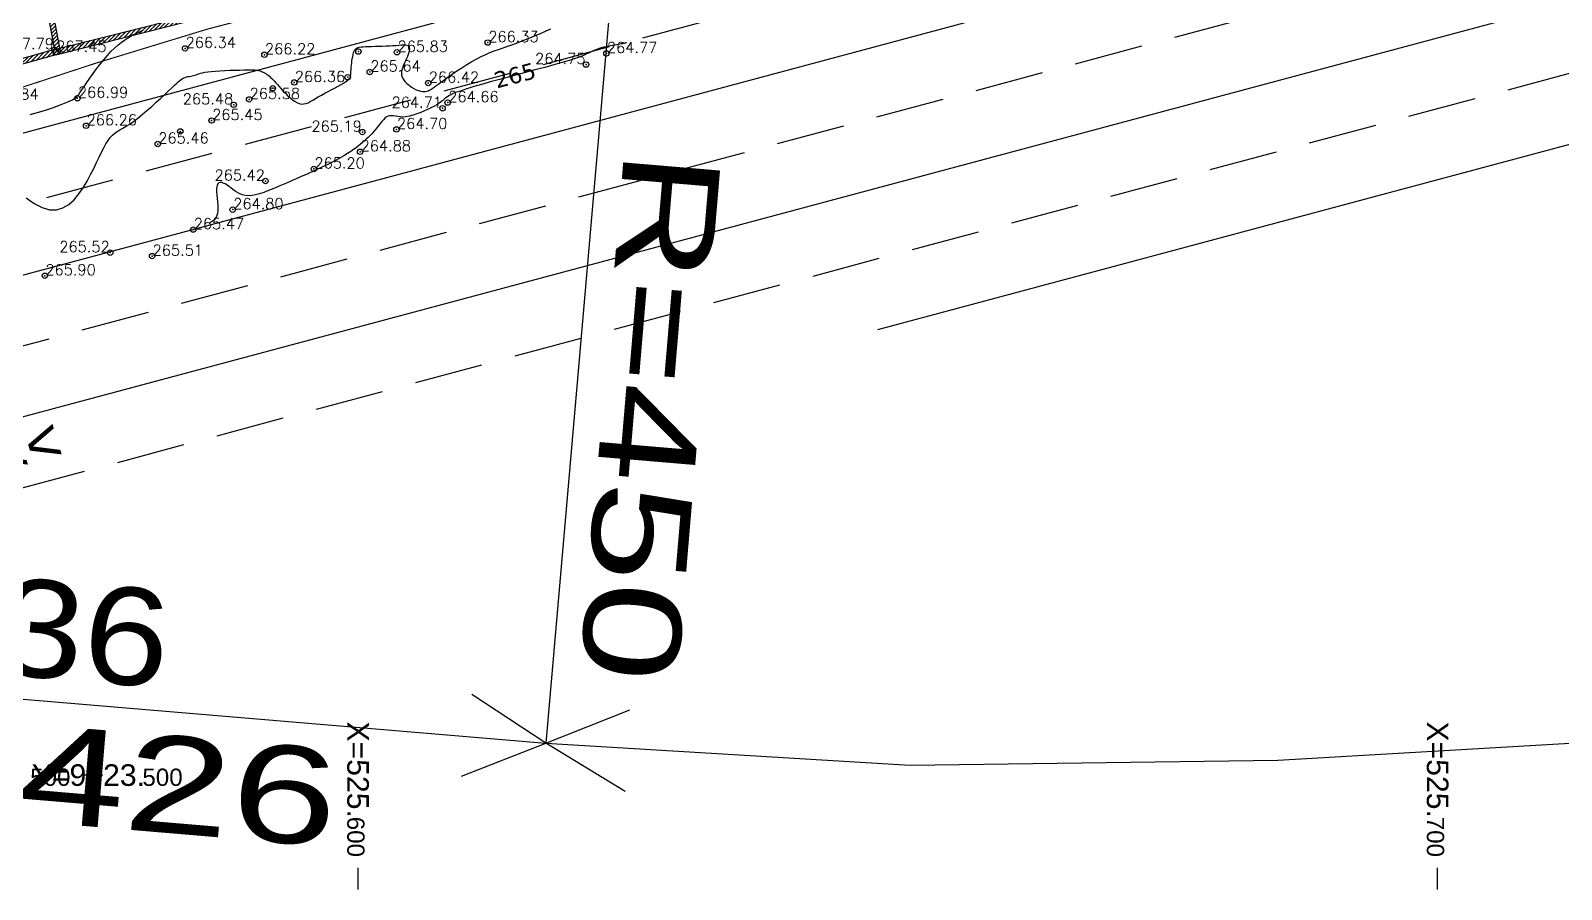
# Model space of a CAD drawing. Header units: millimetres. Extents: x 524954 to 526204, y 9523489 to 9524010.
# Drawn here: x 525569.7 to 525711.5, y 9523489.4 to 9523569 of the extents above; entities that cross this region are included whole.
import ezdxf
from ezdxf.enums import TextEntityAlignment as Align

# ---------------------------------------------------------------- set-up
doc = ezdxf.new("R2010")
doc.units = ezdxf.units.MM
doc.header["$PDMODE"] = 32
doc.header["$PDSIZE"] = 0.5
doc.linetypes.add('ACAD_ISO12W100', pattern=[21, 12, -3, 0, -3, 0, -3])
doc.linetypes.add('CACHE2', pattern=[4.7625, 3.175, -1.5875])
for name, color, linetype in [('Annotation', 7, 'Continuous'), ('Bord Fleuve', 4, 'ACAD_ISO12W100'), ('Carroyage', 7, 'Continuous'), ('Carroyage(2)', 7, 'Continuous'), ('Cloture', 7, 'Continuous'), ('CN_01_00', 3, 'Continuous'), ('CN_02_00', 4, 'Continuous'), ('CN_05_00', 6, 'Continuous'), ('Cotation Courbes de niveau', 7, 'Continuous'), ('Murs', 1, 'Continuous'), ('PLUME_2', 1, 'Continuous'), ('TopoAlt', 3, 'Continuous'), ('TOPOJIS', 7, 'Continuous'), ('Toponomie', 7, 'CACHE2')]:
    doc.layers.add(name, color=color, linetype=linetype)
doc.styles.add('Simplex 1.0', font='Simplex.shx', dxfattribs={"width": 0.99, "height": 1})
doc.styles.get("Standard").update_dxf_attribs({"font": 'arial.ttf'})
doc.styles.add('Verdana 1.0', font='verdana.ttf', dxfattribs={"width": 0.99, "height": 1})
pattern_1 = [(45, (0, 0), (-0.1767766952966, 0.1767766952966), [])]

# ---------------------------------------------------------------- blocks, each defined once
blk = doc.blocks.new('TCPOINT M')
at = {"color": 0}
blk.add_point((0, 0), dxfattribs=at)
at = {"layer": 'TopoAlt', "style": 'Simplex 1.0', "width": 0.99}
blk.add_attdef('ALT', (0.15, 0.15), '', height=1, dxfattribs=at)

msp = doc.modelspace()

# ---------------------------------------------------------------- hatches: boundary and pattern name
at = {"layer": 'Bord Fleuve', "ltscale": 0.5}
h = msp.add_hatch(dxfattribs=at)
h.set_pattern_fill('ANSI33', color=256, scale=2, angle=330, style=0)
h.paths.add_polyline_path([(526101.715, 9523771.778), (526101.498, 9523728.689), (526067.042, 9523702.1), (526048.223, 9523678.528), (526031.816, 9523676.184), (526027.837, 9523671.249), (526016.46, 9523661.911), (526012.684, 9523655.259), (526010.342, 9523652.337), (526009.349, 9523649.826), (526002.836, 9523644.901), (526001.359, 9523638.704), (525998.552, 9523634.868), (525992.641, 9523630.59), (525971.373, 9523621.771), (525946.333, 9523622.282), (525936.503, 9523619.892), (525930.695, 9523617.923), (525919.699, 9523615.395), (525895.841, 9523612.948), (525885.599, 9523613.628), (525875.196, 9523613.421), (525867.372, 9523614.558), (525859.164, 9523613.749), (525850.68, 9523611.584), (525842.877, 9523609.413), (525834.137, 9523605.724), (525821.783, 9523602.11), (525815.903, 9523600.185), (525796.184, 9523594.113), (525774.026, 9523585.199), (525767.099, 9523581.761), (525763.989, 9523580.32), (525760.33, 9523578.539), (525748.039, 9523572.413), (525744.059, 9523571.766), (525739.195, 9523569.005), (525726.381, 9523563.785), (525719.788, 9523561.814), (525707.248, 9523554.536), (525700.147, 9523552.212), (525692.212, 9523549.16), (525674.921, 9523545.702), (525662.522, 9523542.332), (525644.942, 9523541.016), (525635.899, 9523540.053), (525621.612, 9523536.522), (525609.298, 9523533.789), (525593.484, 9523529.477), (525590.482, 9523529.837), (525587.338, 9523528.188), (525575.413, 9523524.864), (525573.541, 9523524.376), (525537.559, 9523507.804), (525536.053, 9523507.312), (525509.961, 9523500.658), (525472.702, 9523501.018), (525453.195, 9523495.13), (525425.264, 9523493.316), (525409.725, 9523500.229), (525383.624, 9523517.145), (525374.857, 9523528.592), (525397.503, 9523550.219), (525408.728, 9523544.096), (525423.511, 9523536.311), (525445.736, 9523537.578), (525453.966, 9523539.782), (525464.454, 9523546.087), (525473.153, 9523547.827), (525482.046, 9523548.599), (525491.438, 9523548.246), (525499.251, 9523546.152), (525510.455, 9523545.914), (525524.182, 9523548.573), (525533.752, 9523550.446), (525539.312, 9523550.42), (525543.959, 9523554.529), (525548.966, 9523556.567), (525556.157, 9523559.482), (525565.701, 9523562.659), (525575.687, 9523565.927), (525586.045, 9523569.089), (525592.726, 9523570.833), (525599.232, 9523573.013), (525615.849, 9523577.326), (525625.16, 9523582.583), (525628.685, 9523586.517), (525632.523, 9523586.625), (525648.079, 9523583.088), (525655.429, 9523583.638), (525665.347, 9523586.334), (525670.505, 9523587.365), (525674.974, 9523592.31), (525681.363, 9523595.427), (525690.374, 9523596.897), (525696.726, 9523596.667), (525703.112, 9523600.372), (525712.502, 9523603.181), (525720.951, 9523606.622), (525729.973, 9523611.744), (525735.094, 9523612.577), (525741.896, 9523615.967), (525746.088, 9523618.007), (525749.05, 9523619.379), (525756.94, 9523623.296), (525766.831, 9523627.898), (525804.249, 9523638.101), (525817.576, 9523642.025), (525828.432, 9523644.919), (525839.805, 9523649.896), (525846.166, 9523651.166), (525855.839, 9523655.822), (525867.776, 9523655.711), (525877.503, 9523655.632), (525886.144, 9523654.198), (525894.786, 9523653.829), (525911.157, 9523655.506), (525918.652, 9523656.801), (525925.004, 9523658.249), (525933.183, 9523660.832), (525939.613, 9523663.374), (525944.509, 9523665.893), (525950.393, 9523669.022), (525957.623, 9523672.73), (525962.986, 9523676.276), (525970.165, 9523679.965), (525973.599, 9523682.924), (525976.261, 9523684.646), (525980.145, 9523686.246), (525987.591, 9523689.162), (525991.967, 9523692.966), (525998.543, 9523697.851), (526003.542, 9523703.73), (526012.581, 9523711.677), (526026.66, 9523716.709), (526030.85, 9523726.011), (526046.387, 9523740.613), (526052.355, 9523745.599), (526061.927, 9523759.011), (526073.275, 9523760.379), (526077.818, 9523761.95), (526083.981, 9523762.217)])
h.paths.add_polyline_path([(525512.661, 9523516.101), (525534.357, 9523523.257), (525535.319, 9523520.342), (525513.623, 9523513.186)], flags=24)
h.paths.add_polyline_path([(525743.331, 9523593.045), (525764.315, 9523602.078), (525765.529, 9523599.259), (525744.545, 9523590.226)], flags=24)
h.paths.add_polyline_path([(525983.194, 9523662.071), (526001.508, 9523675.73), (526003.343, 9523673.269), (525985.029, 9523659.611)], flags=24)
at = {"layer": 'Murs'}
h = msp.add_hatch(dxfattribs=at)
h.set_pattern_fill('_U', color=256, scale=0.25, angle=45, style=0, pattern_type=0)
h.set_pattern_definition(pattern_1)
h.paths.add_polyline_path([(525565.268, 9523609.213), (525566.3, 9523600.744), (525567.673, 9523593.284), (525568.689, 9523586.054), (525569.922, 9523578.837), (525571.121, 9523571.236), (525571.878, 9523567.189), (525564.554, 9523565.148), (525554.631, 9523562.564), (525547.728, 9523560.676), (525539.256, 9523558.417), (525539.384, 9523557.934), (525547.858, 9523560.193), (525554.76, 9523562.08), (525564.684, 9523564.665), (525572.453, 9523566.831), (525571.613, 9523571.321), (525570.416, 9523578.918), (525569.183, 9523586.131), (525568.167, 9523593.364), (525566.795, 9523600.82), (525565.765, 9523609.274)])
h = msp.add_hatch(dxfattribs=at)
h.set_pattern_fill('_U', color=256, scale=0.25, angle=45, style=0, pattern_type=0)
h.set_pattern_definition(pattern_1)
h.paths.add_polyline_path([(525571.878, 9523567.189), (525590.364, 9523571.87), (525596.984, 9523573.675), (525604.076, 9523575.524), (525602.147, 9523585.274), (525600.537, 9523594.259), (525601.029, 9523594.347), (525602.638, 9523585.366), (525604.658, 9523575.159), (525597.113, 9523573.192), (525590.491, 9523571.386), (525572, 9523566.705)])

# ---------------------------------------------------------------- linework, layer by layer
at = {"layer": 'Bord Fleuve', "ltscale": 0.35, "flags": 128}
msp.add_lwpolyline([(525394.064, 9523546.741, 0.1, 0.1, 0), (525403.511, 9523541.057, 0.1, 0.1, 0), (525423.511, 9523536.311, 0.1, 0.1, 0), (525445.736, 9523537.578, 0.1, 0.1, 0), (525453.966, 9523539.782, 0.1, 0.1, 0), (525464.454, 9523546.087, 0.1, 0.1, 0), (525473.153, 9523547.827, 0.1, 0.1, 0), (525482.046, 9523548.599, 0.1, 0.1, 0), (525491.438, 9523548.246, 0.1, 0.1, 0), (525499.251, 9523546.152, 0.1, 0.1, 0), (525510.455, 9523545.914, 0.1, 0.1, 0), (525524.182, 9523548.573, 0.1, 0.1, 0), (525533.752, 9523550.446, 0.1, 0.1, 0), (525539.312, 9523550.42, 0.1, 0.1, 0), (525543.959, 9523554.529, 0.1, 0.1, 0), (525548.966, 9523556.567, 0.1, 0.1, 0), (525556.157, 9523559.482, 0.1, 0.1, 0), (525565.701, 9523562.659, 0.1, 0.1, 0), (525575.687, 9523565.927, 0.1, 0.1, 0), (525586.045, 9523569.089, 0.1, 0.1, 0), (525592.726, 9523570.833, 0.1, 0.1, 0), (525599.232, 9523573.013, 0.1, 0.1, 0), (525615.849, 9523577.326, 0.1, 0.1, 0), (525625.16, 9523582.583, 0.1, 0.1, 0), (525628.685, 9523586.517, 0.1, 0.1, 0), (525632.523, 9523586.625, 0.1, 0.1, 0), (525648.079, 9523583.088, 0.1, 0.1, 0), (525655.429, 9523583.638, 0.1, 0.1, 0), (525665.347, 9523586.334, 0.1, 0.1, 0), (525670.505, 9523587.365, 0.1, 0.1, 0), (525674.974, 9523592.31, 0.1, 0.1, 0), (525674.974, 9523592.31, 0.1, 0.1, 0), (525681.363, 9523595.427, 0.1, 0.1, 0), (525681.363, 9523595.427, 0.1, 0.1, 0), (525690.374, 9523596.897, 0.1, 0.1, 0), (525696.726, 9523596.667, 0.1, 0.1, 0), (525703.112, 9523600.372, 0.1, 0.1, 0), (525712.502, 9523603.181, 0.1, 0.1, 0), (525712.502, 9523603.181, 0.1, 0.1, 0), (525720.951, 9523606.622, 0.1, 0.1, 0), (525729.973, 9523611.744, 0.1, 0.1, 0), (525735.094, 9523612.577, 0.1, 0.1, 0), (525741.896, 9523615.967, 0.1, 0.1, 0), (525746.088, 9523618.007, 0.1, 0.1, 0), (525749.05, 9523619.379, 0.1, 0.1, 0), (525756.94, 9523623.296, 0.1, 0.1, 0), (525766.831, 9523627.898, 0.1, 0.1, 0), (525804.249, 9523638.101, 0.1, 0.1, 0), (525817.576, 9523642.025, 0.1, 0.1, 0), (525828.432, 9523644.919, 0.1, 0.1, 0), (525839.805, 9523649.896, 0.1, 0.1, 0), (525846.166, 9523651.166, 0.1, 0.1, 0), (525855.839, 9523655.822, 0.1, 0.1, 0), (525867.776, 9523655.711, 0.1, 0.1, 0), (525877.503, 9523655.632, 0.1, 0.1, 0), (525886.144, 9523654.198, 0.1, 0.1, 0), (525894.786, 9523653.829, 0.1, 0.1, 0), (525911.157, 9523655.506, 0.1, 0.1, 0), (525918.652, 9523656.801, 0.1, 0.1, 0), (525925.004, 9523658.249, 0.1, 0.1, 0), (525933.183, 9523660.832, 0.1, 0.1, 0), (525939.613, 9523663.374, 0.1, 0.1, 0), (525944.509, 9523665.893, 0.1, 0.1, 0), (525950.393, 9523669.022, 0.1, 0.1, 0), (525957.623, 9523672.73, 0.1, 0.1, 0), (525962.986, 9523676.276, 0.1, 0.1, 0), (525970.165, 9523679.965, 0.1, 0.1, 0), (525970.165, 9523679.965, 0.1, 0.1, 0), (525973.599, 9523682.924, 0.1, 0.1, 0), (525976.261, 9523684.646, 0.1, 0.1, 0), (525980.145, 9523686.246, 0.1, 0.1, 0), (525987.591, 9523689.162, 0.1, 0.1, 0), (525991.967, 9523692.966, 0.1, 0.1, 0), (525998.543, 9523697.851, 0.1, 0.1, 0), (526003.542, 9523703.73, 0.1, 0.1, 0), (526012.581, 9523711.677, 0.1, 0.1, 0), (526026.66, 9523716.709, 0.1, 0.1, 0), (526030.85, 9523726.011, 0.1, 0.1, 0), (526046.387, 9523740.613, 0.1, 0.1, 0), (526052.355, 9523745.599, 0.1, 0.1, 0), (526061.927, 9523759.011, 0.1, 0.1, 0), (526073.275, 9523760.379, 0.1, 0.1, 0), (526077.818, 9523761.95, 0.1, 0.1, 0), (526083.981, 9523762.217, 0.1, 0.1, 0), (526101.715, 9523771.778, 0, 0, 0)], format="xyseb", dxfattribs=at)
at = {"layer": 'Carroyage'}
for p, q in [((525600, 9523489.414), (525600, 9523491.414)), ((525700, 9523489.414), (525700, 9523491.414))]:
    msp.add_line(p, q, dxfattribs=at)
at = {"layer": 'Carroyage(2)'}
msp.add_line((525576.364, 9523500), (525574.364, 9523500), dxfattribs=at)
at = {"layer": 'Cloture', "flags": 128}
for points in [[(525565.268, 9523609.213), (525566.3, 9523600.744), (525567.673, 9523593.284), (525568.689, 9523586.054), (525569.922, 9523578.837), (525571.121, 9523571.236), (525571.878, 9523567.189), (525564.554, 9523565.148), (525554.631, 9523562.564), (525547.728, 9523560.676), (525539.256, 9523558.417)], [(525565.765, 9523609.274), (525566.795, 9523600.82), (525568.167, 9523593.364), (525569.183, 9523586.131), (525570.416, 9523578.918), (525571.613, 9523571.321), (525572.453, 9523566.831), (525564.684, 9523564.665), (525554.76, 9523562.08), (525547.858, 9523560.193), (525539.384, 9523557.934)], [(525572, 9523566.705), (525590.491, 9523571.386), (525597.113, 9523573.192), (525604.658, 9523575.159), (525602.638, 9523585.366), (525601.029, 9523594.347)], [(525571.878, 9523567.189), (525590.364, 9523571.87), (525596.984, 9523573.675), (525604.076, 9523575.524), (525602.147, 9523585.274), (525600.537, 9523594.259), (525600.537, 9523594.259), (525600.537, 9523594.259)]]:
    msp.add_lwpolyline(points, dxfattribs=at)
at = {"layer": 'CN_01_00', "elevation": 267, "flags": 128}
msp.add_lwpolyline([(525569.635, 9523561.191), (525570.199, 9523561.335), (525570.731, 9523561.486), (525571.228, 9523561.642), (525571.688, 9523561.797), (525572.109, 9523561.95), (525572.488, 9523562.096), (525572.823, 9523562.232), (525573.111, 9523562.355), (525573.35, 9523562.46), (525573.539, 9523562.546), (525573.689, 9523562.623), (525573.811, 9523562.7), (525573.918, 9523562.79), (525574.021, 9523562.901), (525574.132, 9523563.046), (525574.263, 9523563.236), (525574.427, 9523563.48), (525574.633, 9523563.787), (525574.876, 9523564.146), (525575.151, 9523564.544), (525575.452, 9523564.968), (525575.771, 9523565.404), (525576.104, 9523565.839), (525576.443, 9523566.259), (525576.782, 9523566.652), (525577.116, 9523567.005), (525577.442, 9523567.32), (525577.76, 9523567.599), (525578.066, 9523567.845), (525578.36, 9523568.06), (525578.64, 9523568.247), (525578.905, 9523568.408), (525579.152, 9523568.547), (525579.382, 9523568.666), (525579.598, 9523568.77), (525579.804, 9523568.865), (525580.006, 9523568.956)], dxfattribs=at)
at = {"layer": 'CN_02_00', "elevation": 266, "flags": 128}
msp.add_lwpolyline([(525569.249, 9523553.459), (525570.001, 9523552.952), (525570.737, 9523552.573), (525571.435, 9523552.365), (525572.08, 9523552.357), (525572.671, 9523552.529), (525573.21, 9523552.851), (525573.7, 9523553.292), (525574.144, 9523553.82), (525574.545, 9523554.405), (525574.907, 9523555.016), (525575.232, 9523555.621), (525575.523, 9523556.195), (525575.785, 9523556.731), (525576.024, 9523557.228), (525576.244, 9523557.683), (525576.452, 9523558.094), (525576.651, 9523558.46), (525576.847, 9523558.78), (525577.046, 9523559.051), (525577.252, 9523559.274), (525577.469, 9523559.46), (525577.701, 9523559.622), (525577.951, 9523559.774), (525578.223, 9523559.928), (525578.521, 9523560.099), (525578.848, 9523560.299), (525579.207, 9523560.542), (525579.601, 9523560.836), (525580.019, 9523561.173), (525580.452, 9523561.54), (525580.888, 9523561.924), (525581.316, 9523562.311), (525581.724, 9523562.689), (525582.103, 9523563.044), (525582.44, 9523563.363), (525582.728, 9523563.636), (525582.97, 9523563.865), (525583.174, 9523564.054), (525583.347, 9523564.208), (525583.496, 9523564.332), (525583.627, 9523564.43), (525583.749, 9523564.507), (525583.868, 9523564.568), (525583.99, 9523564.617), (525584.115, 9523564.657), (525584.242, 9523564.689), (525584.37, 9523564.717), (525584.499, 9523564.742), (525584.626, 9523564.767), (525584.752, 9523564.794), (525584.875, 9523564.826), (525584.995, 9523564.863), (525585.119, 9523564.905), (525585.256, 9523564.951), (525585.413, 9523564.998), (525585.598, 9523565.046), (525585.82, 9523565.092), (525586.086, 9523565.136), (525586.405, 9523565.175), (525586.781, 9523565.208), (525587.201, 9523565.235), (525587.65, 9523565.258), (525588.111, 9523565.275), (525588.568, 9523565.289), (525589.005, 9523565.299), (525589.407, 9523565.306), (525589.756, 9523565.31), (525590.041, 9523565.312), (525590.268, 9523565.312), (525590.446, 9523565.308), (525590.584, 9523565.3), (525590.694, 9523565.288), (525590.783, 9523565.271), (525590.863, 9523565.248), (525590.942, 9523565.219), (525591.03, 9523565.183), (525591.125, 9523565.141), (525591.226, 9523565.091), (525591.334, 9523565.033), (525591.445, 9523564.968), (525591.558, 9523564.894), (525591.673, 9523564.812), (525591.787, 9523564.721), (525591.901, 9523564.621), (525592.015, 9523564.511), (525592.132, 9523564.39), (525592.255, 9523564.257), (525592.386, 9523564.112), (525592.527, 9523563.953), (525592.682, 9523563.779), (525592.851, 9523563.59), (525593.038, 9523563.386), (525593.239, 9523563.175), (525593.45, 9523562.963), (525593.669, 9523562.759), (525593.893, 9523562.572), (525594.116, 9523562.41), (525594.337, 9523562.282), (525594.552, 9523562.194), (525594.759, 9523562.154), (525594.96, 9523562.158), (525595.161, 9523562.201), (525595.367, 9523562.278), (525595.58, 9523562.383), (525595.808, 9523562.511), (525596.053, 9523562.658), (525596.32, 9523562.817), (525596.612, 9523562.983), (525596.922, 9523563.154), (525597.241, 9523563.326), (525597.559, 9523563.497), (525597.869, 9523563.662), (525598.16, 9523563.818), (525598.424, 9523563.964), (525598.652, 9523564.095), (525598.836, 9523564.209), (525598.981, 9523564.309), (525599.09, 9523564.396), (525599.17, 9523564.473), (525599.226, 9523564.544), (525599.263, 9523564.61), (525599.287, 9523564.674), (525599.302, 9523564.739), (525599.313, 9523564.808), (525599.322, 9523564.882), (525599.33, 9523564.965), (525599.337, 9523565.058), (525599.345, 9523565.163), (525599.353, 9523565.284), (525599.363, 9523565.421), (525599.377, 9523565.578), (525599.393, 9523565.755), (525599.414, 9523565.947), (525599.439, 9523566.149), (525599.469, 9523566.352), (525599.505, 9523566.551), (525599.546, 9523566.74), (525599.594, 9523566.911), (525599.649, 9523567.059), (525599.711, 9523567.178), (525599.785, 9523567.271), (525599.875, 9523567.341), (525599.983, 9523567.391), (525600.116, 9523567.426), (525600.276, 9523567.449), (525600.467, 9523567.464), (525600.694, 9523567.474), (525600.959, 9523567.482), (525601.255, 9523567.489), (525601.575, 9523567.497), (525601.909, 9523567.505), (525602.25, 9523567.515), (525602.59, 9523567.528), (525602.92, 9523567.543), (525603.232, 9523567.562), (525603.519, 9523567.585), (525603.779, 9523567.608), (525604.01, 9523567.626), (525604.212, 9523567.635), (525604.385, 9523567.63), (525604.525, 9523567.608), (525604.634, 9523567.563), (525604.709, 9523567.49), (525604.751, 9523567.388), (525604.762, 9523567.259), (525604.746, 9523567.107), (525604.708, 9523566.937), (525604.651, 9523566.753), (525604.579, 9523566.559), (525604.496, 9523566.36), (525604.405, 9523566.161), (525604.311, 9523565.964), (525604.22, 9523565.769), (525604.138, 9523565.577), (525604.072, 9523565.387), (525604.028, 9523565.197), (525604.013, 9523565.007), (525604.032, 9523564.817), (525604.093, 9523564.626), (525604.199, 9523564.433), (525604.345, 9523564.243), (525604.522, 9523564.059), (525604.722, 9523563.886), (525604.937, 9523563.729), (525605.158, 9523563.591), (525605.378, 9523563.477), (525605.588, 9523563.391), (525605.782, 9523563.336), (525605.958, 9523563.309), (525606.117, 9523563.305), (525606.259, 9523563.32), (525606.384, 9523563.347), (525606.494, 9523563.384), (525606.589, 9523563.425), (525606.668, 9523563.466), (525606.734, 9523563.503), (525606.796, 9523563.541), (525606.863, 9523563.587), (525606.946, 9523563.646), (525607.054, 9523563.726), (525607.199, 9523563.833), (525607.39, 9523563.973), (525607.637, 9523564.153), (525607.947, 9523564.376), (525608.311, 9523564.634), (525608.719, 9523564.918), (525609.158, 9523565.216), (525609.617, 9523565.518), (525610.084, 9523565.814), (525610.547, 9523566.093), (525610.995, 9523566.345), (525611.42, 9523566.562), (525611.826, 9523566.749), (525612.222, 9523566.914), (525612.615, 9523567.064), (525613.015, 9523567.207), (525613.43, 9523567.35), (525613.867, 9523567.501), (525614.336, 9523567.668), (525614.839, 9523567.855), (525615.368, 9523568.06), (525615.906, 9523568.274), (525616.44, 9523568.493), (525616.955, 9523568.71), (525617.436, 9523568.918), (525617.868, 9523569.111)], dxfattribs=at)
at = {"layer": 'CN_05_00', "elevation": 265, "flags": 128}
msp.add_lwpolyline([(525624.882, 9523567.833), (525624.882, 9523567.833), (525624.881, 9523567.832), (525624.877, 9523567.831), (525624.871, 9523567.83), (525624.86, 9523567.827), (525624.843, 9523567.822), (525624.82, 9523567.816), (525624.789, 9523567.808), (525624.75, 9523567.797), (525624.7, 9523567.784), (525624.639, 9523567.77), (525624.565, 9523567.753), (525624.476, 9523567.734), (525624.372, 9523567.713), (525624.25, 9523567.691), (525624.11, 9523567.667), (525623.95, 9523567.642), (525623.774, 9523567.614), (525623.583, 9523567.583), (525623.382, 9523567.548), (525623.174, 9523567.509), (525622.961, 9523567.463), (525622.746, 9523567.411), (525622.534, 9523567.352), (525622.326, 9523567.284), (525622.123, 9523567.21), (525621.924, 9523567.131), (525621.73, 9523567.048), (525621.541, 9523566.962), (525621.355, 9523566.876), (525621.174, 9523566.79), (525620.997, 9523566.707), (525620.821, 9523566.626), (525620.629, 9523566.545), (525620.404, 9523566.457), (525620.127, 9523566.359), (525619.779, 9523566.246), (525619.341, 9523566.113), (525618.794, 9523565.956), (525618.121, 9523565.769), (525617.31, 9523565.55), (525616.391, 9523565.305), (525615.399, 9523565.042), (525614.372, 9523564.769), (525613.346, 9523564.494), (525612.358, 9523564.226), (525611.445, 9523563.971), (525610.644, 9523563.739), (525609.983, 9523563.535), (525609.454, 9523563.358), (525609.038, 9523563.205), (525608.72, 9523563.072), (525608.483, 9523562.957), (525608.308, 9523562.857), (525608.179, 9523562.767), (525608.08, 9523562.685), (525607.993, 9523562.609), (525607.911, 9523562.534), (525607.825, 9523562.458), (525607.728, 9523562.379), (525607.611, 9523562.293), (525607.468, 9523562.198), (525607.291, 9523562.091), (525607.072, 9523561.969), (525606.806, 9523561.831), (525606.501, 9523561.682), (525606.168, 9523561.53), (525605.816, 9523561.382), (525605.457, 9523561.245), (525605.101, 9523561.126), (525604.759, 9523561.033), (525604.441, 9523560.973), (525604.156, 9523560.95), (525603.902, 9523560.956), (525603.674, 9523560.982), (525603.469, 9523561.016), (525603.282, 9523561.048), (525603.111, 9523561.068), (525602.949, 9523561.066), (525602.794, 9523561.029), (525602.643, 9523560.953), (525602.493, 9523560.839), (525602.344, 9523560.695), (525602.195, 9523560.527), (525602.046, 9523560.342), (525601.896, 9523560.147), (525601.743, 9523559.949), (525601.589, 9523559.754), (525601.431, 9523559.567), (525601.27, 9523559.389), (525601.104, 9523559.218), (525600.935, 9523559.053), (525600.762, 9523558.892), (525600.584, 9523558.733), (525600.402, 9523558.577), (525600.214, 9523558.42), (525600.02, 9523558.261), (525599.812, 9523558.098), (525599.582, 9523557.928), (525599.32, 9523557.748), (525599.019, 9523557.555), (525598.669, 9523557.346), (525598.263, 9523557.118), (525597.791, 9523556.869), (525597.249, 9523556.596), (525596.649, 9523556.306), (525596.008, 9523556.004), (525595.342, 9523555.698), (525594.668, 9523555.394), (525594.001, 9523555.098), (525593.359, 9523554.819), (525592.757, 9523554.561), (525592.209, 9523554.332), (525591.713, 9523554.133), (525591.265, 9523553.967), (525590.859, 9523553.834), (525590.492, 9523553.737), (525590.157, 9523553.678), (525589.851, 9523553.657), (525589.568, 9523553.677), (525589.305, 9523553.738), (525589.059, 9523553.833), (525588.828, 9523553.954), (525588.611, 9523554.092), (525588.407, 9523554.24), (525588.214, 9523554.388), (525588.029, 9523554.528), (525587.852, 9523554.653), (525587.682, 9523554.755), (525587.52, 9523554.829), (525587.371, 9523554.872), (525587.236, 9523554.879), (525587.12, 9523554.849), (525587.024, 9523554.776), (525586.952, 9523554.658), (525586.907, 9523554.49), (525586.889, 9523554.272), (525586.895, 9523554.013), (525586.917, 9523553.725), (525586.946, 9523553.419), (525586.978, 9523553.106), (525587.004, 9523552.799), (525587.017, 9523552.508), (525587.01, 9523552.247), (525586.979, 9523552.023), (525586.926, 9523551.835), (525586.856, 9523551.681), (525586.776, 9523551.555), (525586.691, 9523551.455), (525586.605, 9523551.376), (525586.524, 9523551.315), (525586.454, 9523551.268), (525586.398, 9523551.232), (525586.356, 9523551.205), (525586.326, 9523551.185), (525586.306, 9523551.172), (525586.294, 9523551.164), (525586.288, 9523551.16), (525586.286, 9523551.158), (525586.285, 9523551.158)], dxfattribs=at)
at = {"layer": 'PLUME_2'}
for points in [[(525617.389, 9523502.963), (525651.128, 9523500.913), (525685.183, 9523501.394), (525718.631, 9523503.334), (525752.395, 9523507.804), (525785.551, 9523513.733), (525818.063, 9523521.621), (525850.393, 9523532.002), (525882.116, 9523543.843), (525912.695, 9523557.606), (525942.666, 9523572.828), (525971.957, 9523590.507), (525999.679, 9523609.075), (526026.221, 9523630.063), (526051.694, 9523651.975), (526076.023, 9523675.809), (526098.784, 9523700.532), (526119.903, 9523727.14), (526139.453, 9523754.636), (526146.205, 9523765.156)], [(525627.749, 9523622.033), (525617.389, 9523502.963)], [(525489.769, 9523513.701), (525617.389, 9523502.963)], [(525609.592, 9523499.887), (525617.389, 9523502.963), (525610.542, 9523507.476)], [(525624.735, 9523498.486), (525617.389, 9523502.963), (525625.186, 9523506.039)]]:
    msp.add_lwpolyline(points, dxfattribs=at)

# ---------------------------------------------------------------- block references
at = {"layer": 'TOPOJIS'}
ref = msp.add_blockref('TCPOINT M', (525612.015, 9523567.845, 266.33), dxfattribs=at)
ref.add_attrib('ALT', '266.33', (525612.065, 9523567.895, 266.33), dxfattribs={"layer": 'TopoAlt', "height": 1, "style": 'Simplex 1.0', "width": 0.99})
ref = msp.add_blockref('TCPOINT M', (525571.878, 9523567.189, 267.79), dxfattribs=at)
ref.add_attrib('ALT', '267.79', dxfattribs={"layer": 'TopoAlt', "height": 1, "style": 'Simplex 1.0', "width": 0.99}).set_placement((525571.828, 9523567.239, 267.79), align=Align.RIGHT)
ref = msp.add_blockref('TCPOINT M', (525571.986, 9523566.948, 267.45), dxfattribs=at)
ref.add_attrib('ALT', '267.45', (525572.036, 9523566.998, 267.45), dxfattribs={"layer": 'TopoAlt', "height": 1, "style": 'Simplex 1.0', "width": 0.99})
ref = msp.add_blockref('TCPOINT M', (525583.975, 9523567.307, 266.34), dxfattribs=at)
ref.add_attrib('ALT', '266.34', (525584.025, 9523567.357, 266.34), dxfattribs={"layer": 'TopoAlt', "height": 1, "style": 'Simplex 1.0', "width": 0.99})
ref = msp.add_blockref('TCPOINT M', (525591.331, 9523566.71, 266.22), dxfattribs=at)
ref.add_attrib('ALT', '266.22', (525591.381, 9523566.76, 266.22), dxfattribs={"layer": 'TopoAlt', "height": 1, "style": 'Simplex 1.0', "width": 0.99})
ref = msp.add_blockref('TCPOINT M', (525603.61, 9523566.944, 265.83), dxfattribs=at)
ref.add_attrib('ALT', '265.83', (525603.66, 9523566.994, 265.83), dxfattribs={"layer": 'TopoAlt', "height": 1, "style": 'Simplex 1.0', "width": 0.99})
ref = msp.add_blockref('TCPOINT M', (525623.002, 9523566.839, 264.77), dxfattribs=at)
ref.add_attrib('ALT', '264.77', (525623.052, 9523566.889, 264.77), dxfattribs={"layer": 'TopoAlt', "height": 1, "style": 'Simplex 1.0', "width": 0.99})
for p in [(525600.031, 9523567.013, 265.86), (525599.042, 9523564.632, 266.06), (525592.107, 9523563.614, 265.86), (525583.528, 9523559.615, 265.34)]:
    msp.add_blockref('TCPOINT M', p, dxfattribs=at)
ref = msp.add_blockref('TCPOINT M', (525601.087, 9523565.12, 265.64), dxfattribs=at)
ref.add_attrib('ALT', '265.64', (525601.137, 9523565.17, 265.64), dxfattribs={"layer": 'TopoAlt', "height": 1, "style": 'Simplex 1.0', "width": 0.99})
ref = msp.add_blockref('TCPOINT M', (525621.117, 9523565.81, 264.75), dxfattribs=at)
ref.add_attrib('ALT', '264.75', dxfattribs={"layer": 'TopoAlt', "height": 1, "style": 'Simplex 1.0', "width": 0.99}).set_placement((525621.067, 9523565.86, 264.75), align=Align.RIGHT)
ref = msp.add_blockref('TCPOINT M', (525594.091, 9523564.153, 266.36), dxfattribs=at)
ref.add_attrib('ALT', '266.36', (525594.141, 9523564.203, 266.36), dxfattribs={"layer": 'TopoAlt', "height": 1, "style": 'Simplex 1.0', "width": 0.99})
ref = msp.add_blockref('TCPOINT M', (525606.498, 9523564.094, 266.42), dxfattribs=at)
ref.add_attrib('ALT', '266.42', (525606.548, 9523564.144, 266.42), dxfattribs={"layer": 'TopoAlt', "height": 1, "style": 'Simplex 1.0', "width": 0.99})
ref = msp.add_blockref('TCPOINT M', (525565.699, 9523562.521, 267.84), dxfattribs=at)
ref.add_attrib('ALT', '267.84', (525565.749, 9523562.571, 267.84), dxfattribs={"layer": 'TopoAlt', "height": 1, "style": 'Simplex 1.0', "width": 0.99})
ref = msp.add_blockref('TCPOINT M', (525573.998, 9523562.684, 266.99), dxfattribs=at)
ref.add_attrib('ALT', '266.99', (525574.048, 9523562.734, 266.99), dxfattribs={"layer": 'TopoAlt', "height": 1, "style": 'Simplex 1.0', "width": 0.99})
ref = msp.add_blockref('TCPOINT M', (525588.484, 9523562.078, 265.48), dxfattribs=at)
ref.add_attrib('ALT', '265.48', dxfattribs={"layer": 'TopoAlt', "height": 1, "style": 'Simplex 1.0', "width": 0.99}).set_placement((525588.434, 9523562.128, 265.48), align=Align.RIGHT)
ref = msp.add_blockref('TCPOINT M', (525589.908, 9523562.58, 265.58), dxfattribs=at)
ref.add_attrib('ALT', '265.58', (525589.958, 9523562.63, 265.58), dxfattribs={"layer": 'TopoAlt', "height": 1, "style": 'Simplex 1.0', "width": 0.99})
ref = msp.add_blockref('TCPOINT M', (525608.303, 9523562.285, 264.66), dxfattribs=at)
ref.add_attrib('ALT', '264.66', (525608.353, 9523562.335, 264.66), dxfattribs={"layer": 'TopoAlt', "height": 1, "style": 'Simplex 1.0', "width": 0.99})
ref = msp.add_blockref('TCPOINT M', (525586.439, 9523560.627, 265.45), dxfattribs=at)
ref.add_attrib('ALT', '265.45', (525586.489, 9523560.677, 265.45), dxfattribs={"layer": 'TopoAlt', "height": 1, "style": 'Simplex 1.0', "width": 0.99})
ref = msp.add_blockref('TCPOINT M', (525607.827, 9523561.763, 264.71), dxfattribs=at)
ref.add_attrib('ALT', '264.71', dxfattribs={"layer": 'TopoAlt', "height": 1, "style": 'Simplex 1.0', "width": 0.99}).set_placement((525607.777, 9523561.813, 264.71), align=Align.RIGHT)
ref = msp.add_blockref('TCPOINT M', (525574.807, 9523560.136, 266.26), dxfattribs=at)
ref.add_attrib('ALT', '266.26', (525574.857, 9523560.186, 266.26), dxfattribs={"layer": 'TopoAlt', "height": 1, "style": 'Simplex 1.0', "width": 0.99})
ref = msp.add_blockref('TCPOINT M', (525600.399, 9523559.554, 265.19), dxfattribs=at)
ref.add_attrib('ALT', '265.19', dxfattribs={"layer": 'TopoAlt', "height": 1, "style": 'Simplex 1.0', "width": 0.99}).set_placement((525600.349, 9523559.604, 265.19), align=Align.RIGHT)
ref = msp.add_blockref('TCPOINT M', (525603.557, 9523559.797, 264.7), dxfattribs=at)
ref.add_attrib('ALT', '264.70', (525603.607, 9523559.847, 264.7), dxfattribs={"layer": 'TopoAlt', "height": 1, "style": 'Simplex 1.0', "width": 0.99})
ref = msp.add_blockref('TCPOINT M', (525581.449, 9523558.45, 265.46), dxfattribs=at)
ref.add_attrib('ALT', '265.46', (525581.499, 9523558.5, 265.46), dxfattribs={"layer": 'TopoAlt', "height": 1, "style": 'Simplex 1.0', "width": 0.99})
ref = msp.add_blockref('TCPOINT M', (525600.188, 9523557.728, 264.88), dxfattribs=at)
ref.add_attrib('ALT', '264.88', (525600.238, 9523557.778, 264.88), dxfattribs={"layer": 'TopoAlt', "height": 1, "style": 'Simplex 1.0', "width": 0.99})
ref = msp.add_blockref('TCPOINT M', (525591.425, 9523555.021, 265.42), dxfattribs=at)
ref.add_attrib('ALT', '265.42', dxfattribs={"layer": 'TopoAlt', "height": 1, "style": 'Simplex 1.0', "width": 0.99}).set_placement((525591.375, 9523555.071, 265.42), align=Align.RIGHT)
ref = msp.add_blockref('TCPOINT M', (525595.907, 9523556.136, 265.2), dxfattribs=at)
ref.add_attrib('ALT', '265.20', (525595.957, 9523556.186, 265.2), dxfattribs={"layer": 'TopoAlt', "height": 1, "style": 'Simplex 1.0', "width": 0.99})
ref = msp.add_blockref('TCPOINT M', (525588.389, 9523552.37, 264.8), dxfattribs=at)
ref.add_attrib('ALT', '264.80', (525588.439, 9523552.42, 264.8), dxfattribs={"layer": 'TopoAlt', "height": 1, "style": 'Simplex 1.0', "width": 0.99})
ref = msp.add_blockref('TCPOINT M', (525584.731, 9523550.519, 265.47), dxfattribs=at)
ref.add_attrib('ALT', '265.47', (525584.781, 9523550.569, 265.47), dxfattribs={"layer": 'TopoAlt', "height": 1, "style": 'Simplex 1.0', "width": 0.99})
ref = msp.add_blockref('TCPOINT M', (525577.046, 9523548.387, 265.52), dxfattribs=at)
ref.add_attrib('ALT', '265.52', dxfattribs={"layer": 'TopoAlt', "height": 1, "style": 'Simplex 1.0', "width": 0.99}).set_placement((525576.996, 9523548.437, 265.52), align=Align.RIGHT)
ref = msp.add_blockref('TCPOINT M', (525580.922, 9523548.069, 265.51), dxfattribs=at)
ref.add_attrib('ALT', '265.51', (525580.972, 9523548.119, 265.51), dxfattribs={"layer": 'TopoAlt', "height": 1, "style": 'Simplex 1.0', "width": 0.99})
ref = msp.add_blockref('TCPOINT M', (525570.989, 9523546.25, 265.9), dxfattribs=at)
ref.add_attrib('ALT', '265.90', (525571.039, 9523546.3, 265.9), dxfattribs={"layer": 'TopoAlt', "height": 1, "style": 'Simplex 1.0', "width": 0.99})

# ---------------------------------------------------------------- texts
at = {"layer": 'Annotation'}
for s, height, p in [('X=525.', 2, (525599, 9523496.037)), ('X=525.', 2, (525699, 9523496.037)), ('600', 1.6, (525599, 9523492.414)), ('700', 1.6, (525699, 9523492.414))]:
    msp.add_text(s, height=height, rotation=270, dxfattribs=at).set_placement(p, align=Align.RIGHT)
for s, height, p in [('Y=9523.', 2, (525569.781, 9523499)), ('500', 1.6, (525580.025, 9523499))]:
    msp.add_text(s, height=height, dxfattribs=at).set_placement(p)
msp.add_text('500', height=1.6, dxfattribs=at).set_placement((525573.364, 9523499), align=Align.RIGHT)
at = {"layer": 'Cotation Courbes de niveau', "style": 'Verdana 1.0', "width": 0.99}
msp.add_text('265', height=1.5, rotation=14.87305, dxfattribs=at).set_placement((525614.533, 9523564.812, 265), align=Align.MIDDLE_CENTER)
at = {"layer": 'PLUME_2'}
for s, rotation, width, p, p2 in [(' R=450  ', 265.17996, 1.31581, (525625.062, 9523562.68), (525619.769, 9523499.903)), ('G=94.236', 355.18017, 1.133547, (525519.373, 9523513.355), (525582.15, 9523508.061)), ('L=128.426   ', 355.18017, 1.409, (525513.8, 9523500.415), (525612.45, 9523492.097))]:
    msp.add_text(s, height=9, rotation=rotation, dxfattribs=dict(at, width=width)).set_placement(p, p2, align=Align.FIT)
at = {"layer": 'Toponomie', "insert": (525565.532, 9523531.301), "char_height": 4, "width": 72.28326, "attachment_point": 1, "rotation": 16.8565}
msp.add_mtext('<< ', dxfattribs=at)

doc.saveas('drawing.dxf')
